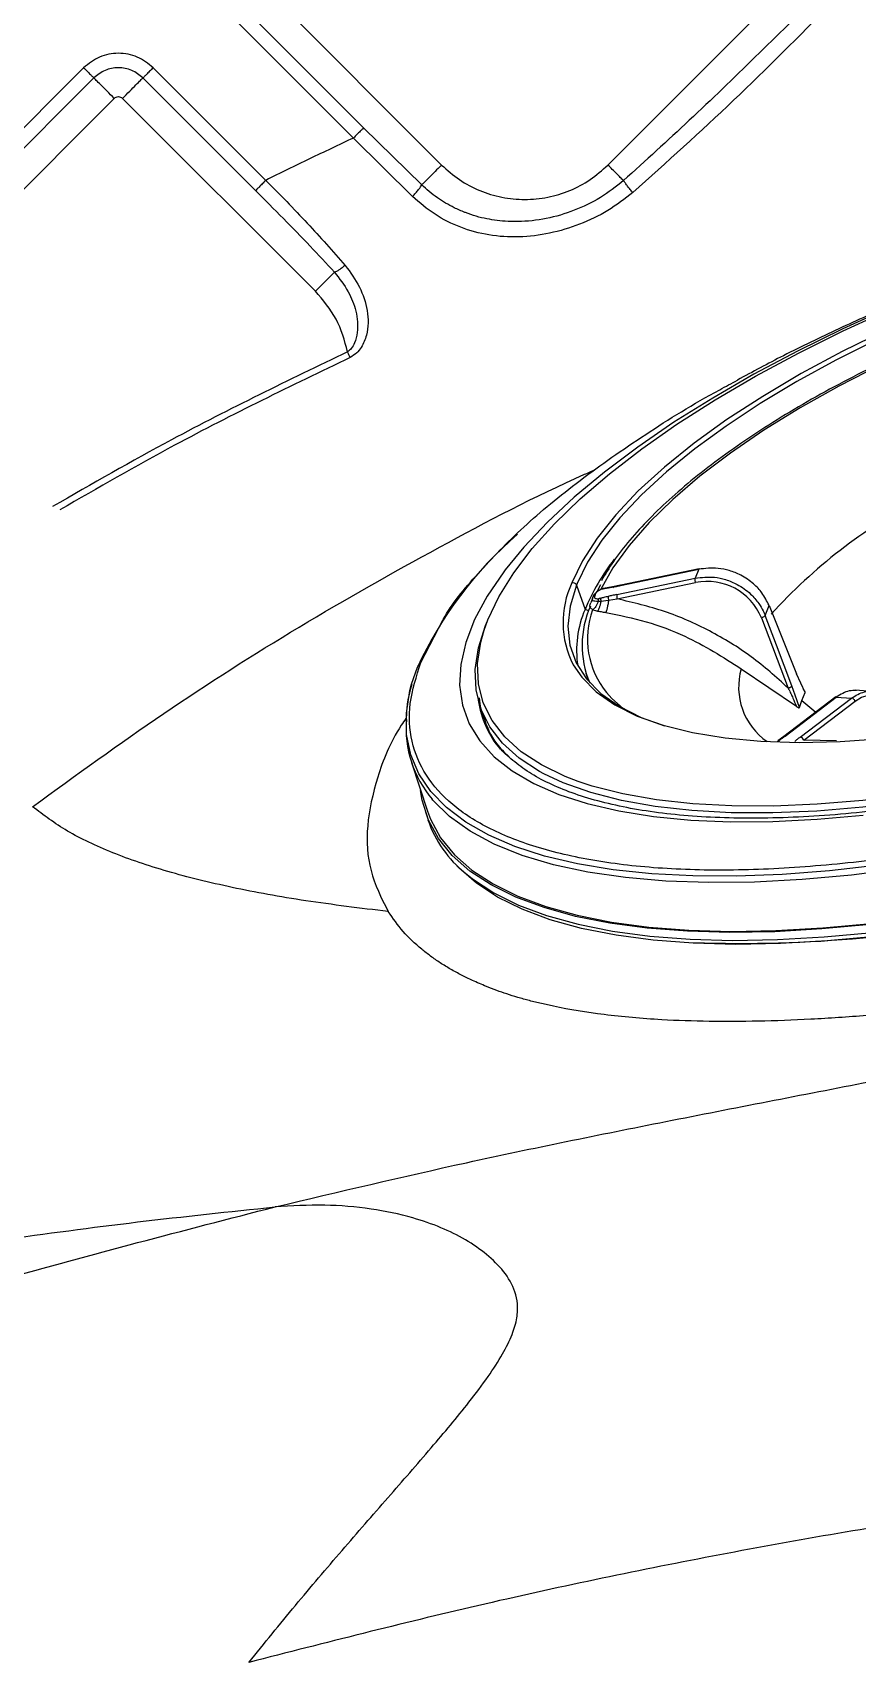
# Model space of a CAD drawing. Extents: x 400 to 501, y 484 to 634.
# Drawn here: x 443.27 to 446.09, y 538.83 to 544.39 of the extents above; entities that cross this region are included whole.
import ezdxf

# ---------------------------------------------------------------- set-up
doc = ezdxf.new("R2010")
doc.units = 0
doc.header["$MEASUREMENT"] = 0
doc.layers.add('DIM', color=3, linetype='Continuous')
doc.layers.add('GEOMETRY', color=3, linetype='Continuous', lineweight=25)

# ---------------------------------------------------------------- blocks, each defined once
blk = doc.blocks.new('2026 GRANDEE')
at = {"layer": 'GEOMETRY', "ltscale": 16}
for p, q in [((-5.755, -52.898), (-6.4138, -52.2391)), ((-5.1868, -52.898), (-4.528, -52.2391)), ((-6.4835, -52.3089), (-6.0214, -52.771)), ((-6.5184, -52.3437), (-6.0562, -52.8059)), ((-6.9779, -52.5658), (-7.6367, -53.2246)), ((-6.3559, -52.9504), (-6.7404, -52.5658)), ((-6.943, -52.6006), (-7.6019, -53.2595)), ((-6.3907, -52.9852), (-6.7753, -52.6006)), ((-7.5321, -53.3292), (-6.8733, -52.6704)), ((-6.845, -52.6704), (-6.1862, -53.3292)), ((-5.8545, -53.0058), (-6.0562, -52.8059)), ((-6.0214, -52.771), (-5.823, -52.9661)), ((-5.1562, -54.3646), (-4.8885, -54.3087)), ((-5.1441, -54.3342), (-4.8765, -54.2783)), ((-4.8753, -54.2771), (-5.143, -54.333)), ((-4.8765, -54.2783), (-4.8885, -54.3087)), ((-5.294, -54.3327), (-5.265, -54.4155)), ((-5.2385, -54.3739), (-5.2402, -54.3797)), ((-5.2359, -54.3674), (-5.2386, -54.3741)), ((-5.2221, -54.3516), (-5.2107, -54.3305)), ((-5.1967, -54.3428), (-5.2047, -54.3446)), ((-5.1714, -54.3385), (-5.1967, -54.3428)), ((-5.1433, -54.3332), (-5.1715, -54.3385)), ((-5.1549, -54.3798), (-4.8871, -54.3239)), ((-5.2524, -54.4205), (-5.265, -54.4155)), ((-5.2199, -54.3874), (-5.2107, -54.3875)), ((-5.2107, -54.3875), (-5.1845, -54.3839)), ((-5.1845, -54.3839), (-5.1549, -54.3798)), ((-4.6496, -54.4364), (-4.6362, -54.4024)), ((-4.6362, -54.4024), (-4.5424, -54.6358)), ((-5.826, -54.5966), (-5.7496, -54.4503)), ((-4.6627, -54.4442), (-4.571, -54.6841)), ((-4.611, -54.5376), (-4.6496, -54.4364)), ((-4.558, -54.6763), (-4.611, -54.5376)), ((-5.8575, -54.671), (-5.8378, -54.6128)), ((-5.2621, -54.6337), (-5.2556, -54.6535)), ((-4.7313, -54.6182), (-4.5429, -54.7465)), ((-4.5126, -54.6996), (-4.5424, -54.6358)), ((-4.5469, -54.7089), (-4.558, -54.6763)), ((-4.5327, -54.7507), (-4.5469, -54.7089)), ((-4.5243, -54.7266), (-4.5126, -54.6996)), ((-4.284, -54.6955), (-4.3423, -54.6919)), ((-5.6261, -54.7394), (-5.613, -54.7819)), ((-5.6206, -54.7574), (-5.625, -54.7181)), ((-4.408, -54.7144), (-4.5854, -54.8493)), ((-4.5817, -54.8483), (-4.4066, -54.7151)), ((-4.5327, -54.7507), (-4.5243, -54.7266)), ((-4.53, -54.8515), (-4.3548, -54.7182)), ((-4.5243, -54.7266), (-4.4766, -54.7666)), ((-4.518, -54.8621), (-4.3427, -54.7289)), ((-4.4066, -54.7151), (-4.3548, -54.7182)), ((-4.6071, -54.8663), (-4.6023, -54.863)), ((-4.5861, -54.8499), (-4.6059, -54.864)), ((-4.4055, -54.8645), (-4.518, -54.8621)), ((-5.858, -54.9384), (-5.8031, -55.1048)), ((-5.8105, -55.1073), (-5.8015, -55.1345))]:
    blk.add_line(p, q, dxfattribs=at)
at = {"layer": 'GEOMETRY', "ltscale": 16, "flags": 128}
for points in [[(-5.6098, -54.486), (-5.5972, -54.4511), (-5.5596, -54.3721), (-5.5088, -54.2908), (-5.4452, -54.2077), (-5.3692, -54.1233), (-5.2811, -54.0381), (-5.1816, -53.9528), (-5.0713, -53.8676), (-4.9509, -53.7833), (-4.821, -53.7004), (-4.6825, -53.6192), (-4.5363, -53.5404), (-4.3832, -53.4644), (-4.2242, -53.3917), (-4.0602, -53.3227), (-3.8923, -53.2579), (-3.7215, -53.1976), (-3.5488, -53.1423), (-3.3753, -53.0922), (-3.2021, -53.0477), (-3.0303, -53.009)], [(-3.0227, -53.0008), (-3.1956, -53.04), (-3.3698, -53.0849), (-3.5442, -53.1353), (-3.7179, -53.1908), (-3.8897, -53.2512), (-4.0588, -53.3161), (-4.2241, -53.3851), (-4.3847, -53.4577), (-4.5396, -53.5337), (-4.6878, -53.6125), (-4.8287, -53.6937), (-4.9612, -53.7767), (-5.0847, -53.8612), (-5.1984, -53.9466), (-5.3016, -54.0325), (-5.3938, -54.1182), (-5.4745, -54.2034), (-5.5379, -54.2807)], [(-4.2674, -53.494), (-4.4078, -53.5643), (-4.5412, -53.6373), (-4.6667, -53.7125), (-4.7833, -53.7894), (-4.8903, -53.8674), (-4.9869, -53.946), (-5.0724, -54.0246), (-5.1461, -54.1026), (-5.2075, -54.1794), (-5.2563, -54.2546), (-5.2919, -54.3276)], [(-3.1066, -53.0857), (-3.2708, -53.1229), (-3.4363, -53.1664), (-3.6018, -53.2156), (-3.7661, -53.2704), (-3.9279, -53.3302), (-4.0861, -53.3946), (-4.2393, -53.4631), (-4.3864, -53.5353), (-4.5263, -53.6104), (-4.658, -53.688), (-4.7804, -53.7675), (-4.8926, -53.8483), (-4.9937, -53.9298), (-5.0831, -54.0112), (-5.1599, -54.0921), (-5.2236, -54.1718), (-5.2738, -54.2497), (-5.31, -54.3252)], [(-4.112, -53.5134), (-4.2582, -53.5817), (-4.3981, -53.6532), (-4.5304, -53.7275), (-4.6541, -53.8038), (-4.7684, -53.8818), (-4.8723, -53.9607), (-4.9651, -54.0399), (-5.046, -54.1189), (-5.1144, -54.197), (-5.1698, -54.2736), (-5.2118, -54.3482)], [(-4.2618, -55.2892), (-4.4297, -55.308), (-4.592, -55.3204), (-4.7479, -55.3262), (-4.8965, -55.3255), (-5.037, -55.3183), (-5.1687, -55.3046), (-5.2909, -55.2845), (-5.403, -55.2581), (-5.5043, -55.2254), (-5.5942, -55.1868), (-5.6724, -55.1424), (-5.7384, -55.0924), (-5.7919, -55.0372), (-5.8325, -54.9769), (-5.86, -54.912), (-5.8744, -54.8427), (-5.8754, -54.7695), (-5.8632, -54.6927), (-5.8575, -54.671)], [(-5.5379, -54.2807), (-5.543, -54.2875), (-5.5991, -54.37), (-5.6424, -54.4504), (-5.6727, -54.5283), (-5.6897, -54.6033), (-5.6934, -54.6748), (-5.6838, -54.7425), (-5.6609, -54.8059), (-5.6249, -54.8648), (-5.5759, -54.9187), (-5.5142, -54.9673), (-5.4403, -55.0104), (-5.3545, -55.0476), (-5.2573, -55.0789), (-5.1493, -55.1039), (-5.0312, -55.1226), (-4.9036, -55.1348), (-4.7673, -55.1405), (-4.6231, -55.1397), (-4.4718, -55.1323), (-4.3143, -55.1183)], [(-5.294, -54.3327), (-5.3158, -54.4047), (-5.3234, -54.4733), (-5.3166, -54.5378), (-5.2954, -54.5978), (-5.2602, -54.6528), (-5.2111, -54.7025), (-5.1484, -54.7464), (-5.0728, -54.7842), (-4.993, -54.8131)], [(-5.4053, -54.9771), (-5.421, -54.9686), (-5.4904, -54.9234), (-5.547, -54.8726), (-5.5905, -54.8165), (-5.6207, -54.7555), (-5.6372, -54.69), (-5.6402, -54.6203), (-5.6294, -54.5468), (-5.605, -54.4702), (-5.5986, -54.4546)], [(-5.2884, -55.0028), (-5.333, -54.9857), (-5.4143, -54.9465), (-5.4832, -54.9016), (-5.5395, -54.8511), (-5.5828, -54.7953), (-5.6127, -54.7347), (-5.6292, -54.6695), (-5.6321, -54.6003), (-5.6214, -54.5273), (-5.6098, -54.486)], [(-5.305, -54.6046), (-5.276, -54.6475), (-5.2265, -54.6975), (-5.1635, -54.7417), (-5.0873, -54.7798), (-4.9986, -54.8114), (-4.898, -54.8363), (-4.7864, -54.8544), (-4.6645, -54.8655), (-4.5333, -54.8695), (-4.3937, -54.8664), (-4.2469, -54.8562), (-4.094, -54.839), (-3.9361, -54.8149), (-3.7745, -54.7841)], [(-5.1915, -54.6998), (-5.1731, -54.7202), (-5.1344, -54.7544)], [(-4.3427, -54.7289), (-4.3202, -54.7154), (-4.2964, -54.7084), (-4.2721, -54.7079), (-4.2484, -54.714), (-4.226, -54.7266), (-4.2057, -54.7451), (-4.1882, -54.7689), (-4.1743, -54.7971)], [(-3.8167, -55.0131), (-3.987, -55.0455), (-4.1538, -55.0715), (-4.3161, -55.0911), (-4.4728, -55.104), (-4.6229, -55.1103), (-4.7657, -55.1098), (-4.9002, -55.1026), (-5.0255, -55.0887), (-5.1409, -55.0682), (-5.2457, -55.0413), (-5.3393, -55.008), (-5.4053, -54.9771)], [(-3.7649, -55.4061), (-3.9437, -55.4407), (-4.1192, -55.4691), (-4.2904, -55.4912), (-4.4565, -55.5069), (-4.6166, -55.5161), (-4.7698, -55.5187), (-4.9152, -55.5147), (-5.0522, -55.5042), (-5.1799, -55.4872), (-5.2978, -55.4637), (-5.4051, -55.434), (-5.5013, -55.3982), (-5.5859, -55.3564), (-5.6584, -55.309), (-5.7185, -55.256), (-5.7658, -55.1979), (-5.8001, -55.1349), (-5.8212, -55.0674), (-5.8266, -55.0337)], [(-3.8197, -54.9907), (-3.989, -55.0229), (-4.1548, -55.0488), (-4.316, -55.0682), (-4.4718, -55.0811), (-4.6211, -55.0873), (-4.763, -55.0868), (-4.8966, -55.0797), (-5.0212, -55.0659), (-5.1359, -55.0455), (-5.2401, -55.0187), (-5.2884, -55.0028)], [(-3.8185, -55.2364), (-4.001, -55.2716), (-4.18, -55.3004), (-4.3545, -55.3226), (-4.5236, -55.338), (-4.6862, -55.3467), (-4.8416, -55.3484), (-4.9888, -55.3434), (-5.1269, -55.3314), (-5.2553, -55.3127), (-5.3732, -55.2873), (-5.48, -55.2554), (-5.575, -55.2172), (-5.6578, -55.1728), (-5.7278, -55.1225), (-5.7846, -55.0666), (-5.7869, -55.0639)], [(-5.8031, -55.1048), (-5.7927, -55.1324), (-5.7585, -55.1952), (-5.7113, -55.2531), (-5.6514, -55.3059), (-5.5791, -55.3532), (-5.4948, -55.3949), (-5.3988, -55.4306), (-5.2918, -55.4602), (-5.1743, -55.4836), (-5.047, -55.5005), (-4.9104, -55.511), (-4.7654, -55.515), (-4.6127, -55.5124), (-4.4531, -55.5032), (-4.2875, -55.4876), (-4.1168, -55.4656), (-3.9418, -55.4372), (-3.7636, -55.4027)], [(-3.7487, -55.4474), (-3.9269, -55.4818), (-4.1019, -55.5102), (-4.2726, -55.5322), (-4.4382, -55.5479), (-4.5977, -55.557), (-4.7504, -55.5596), (-4.8954, -55.5556), (-5.0319, -55.5452), (-5.1592, -55.5282), (-5.2767, -55.5048), (-5.3837, -55.4752), (-5.4796, -55.4395), (-5.564, -55.3979), (-5.6363, -55.3505), (-5.6962, -55.2978), (-5.7107, -55.282)], [(-5.6738, -55.3167), (-5.6495, -55.3361), (-5.5769, -55.3836), (-5.4923, -55.4254), (-5.3961, -55.4612), (-5.2888, -55.4909), (-5.1709, -55.5144), (-5.0432, -55.5314), (-4.9062, -55.5419), (-4.7608, -55.5459), (-4.6076, -55.5433), (-4.4476, -55.5341), (-4.2815, -55.5184), (-4.1102, -55.4963), (-3.9347, -55.4679), (-3.7559, -55.4333)], [(-5.9389, -55.4449), (-5.9381, -55.4462), (-5.9373, -55.4476)]]:
    blk.add_lwpolyline(points, dxfattribs=at)
at = {"layer": 'GEOMETRY', "ltscale": 16}
for centre, radius, start, end in [((-3.2633, -55.6714), 1.8444, 117.8332, 137.7502), ((-4.6066, -55.1845), 1.3574, 130.9151, 155.0912), ((-4.57, -54.7059), 0.7533, 142.1653, 157.3196), ((-5.0255, -54.4598), 0.3148, 154.683, 207.3809), ((-5.3059, -54.3373), 0.0127, 21.0229, 109.0062), ((-4.807, -54.5242), 0.5233, 157.9282, 158.5325), ((-5.1281, -54.3697), 0.0286, 169.6738, 200.5954), ((-5.1426, -54.3344), 0.00147, 106.445, 169.5419), ((-4.8476, -54.5197), 0.1998, 22.2062, 101.4118), ((-4.9392, -54.5557), 0.3547, 156.7088, 188.5503), ((-4.9494, -54.5383), 0.3257, 155.6697, 203.0689), ((-4.9677, -54.5168), 0.2891, 159.7703, 219.2742), ((-4.7677, -54.5788), 0.5126, 157.9885, 158.7878), ((-5.8075, -54.6225), 0.0319, 125.5701, 162.1877), ((-4.5143, -54.681), 0.226, 163.8589, 235.2634), ((-5.3037, -54.6798), 0.3295, 187.9559, 220.3288), ((-5.5013, -54.8206), 0.3752, 175.5927, 220.4368), ((-4.5823, -54.8534), 0.00521, 83.8399, 136.889), ((-4.5329, -54.8668), 0.0156, 17.4157, 79.2807), ((-5.4176, -55.0011), 0.4065, 199.1612, 230.9322), ((-4.727, -51.0942), 4.4618, 267.8593, 282.7416)]:
    blk.add_arc(centre, radius, start, end, dxfattribs=at)
for points, knots in [([(-4.4588, -52.3083), (-4.5335, -52.382), (-4.6824, -52.529), (-4.9059, -52.7449), (-5.0582, -52.8831), (-5.1335, -52.9513)], [0, 0, 0, 0, 0.337522, 0.672685, 1, 1, 1, 1]), ([(-4.4231, -52.3464), (-4.5337, -52.4578), (-4.7542, -52.6798), (-4.9859, -52.8883), (-5.1013, -52.9922)], [0, 0, 0, 0, 0.501512, 1, 1, 1, 1]), ([(-6.7404, -52.5658), (-6.7578, -52.552), (-6.7925, -52.5245), (-6.8592, -52.5126), (-6.9258, -52.5245), (-6.9605, -52.552), (-6.9779, -52.5658)], [0, 0, 0, 0, 0.2500326, 0.5000053, 0.7499624, 1, 1, 1, 1]), ([(-6.7753, -52.6006), (-6.7876, -52.5909), (-6.8121, -52.5715), (-6.8592, -52.5631), (-6.9063, -52.5715), (-6.9308, -52.5909), (-6.943, -52.6006)], [0, 0, 0, 0, 0.249989, 0.500005, 0.750011, 1, 1, 1, 1]), ([(-6.8733, -52.6704), (-6.8712, -52.6687), (-6.8671, -52.6654), (-6.8592, -52.664), (-6.8512, -52.6654), (-6.8471, -52.6687), (-6.845, -52.6704)], [0, 0, 0, 0, 0.250211, 0.500136, 0.750062, 1, 1, 1, 1]), ([(-6.0562, -52.8059), (-6.1063, -52.8295), (-6.2066, -52.8768), (-6.3061, -52.9258), (-6.3559, -52.9504)], [0, 0, 0, 0, 0.499624, 1, 1, 1, 1]), ([(-6.3559, -52.9504), (-6.308, -52.9988), (-6.2142, -53.0936), (-6.1271, -53.1924), (-6.0845, -53.2407)], [0, 0, 0, 0, 0.5104632, 1, 1, 1, 1]), ([(-5.8545, -53.0058), (-5.8507, -53.0017), (-5.843, -52.9935), (-5.8333, -52.9817), (-5.8259, -52.9718), (-5.824, -52.968), (-5.823, -52.9661)], [0, 0, 0, 0, 0.249997, 0.5, 0.750003, 1, 1, 1, 1]), ([(-5.1335, -52.9513), (-5.1592, -52.9715), (-5.211, -53.0123), (-5.3012, -53.0552), (-5.3964, -53.0835), (-5.4733, -53.092), (-5.5294, -53.0912), (-5.5648, -53.0881), (-5.601, -53.0822), (-5.6374, -53.0734), (-5.6622, -53.0651), (-5.6873, -53.0553), (-5.7103, -53.0452), (-5.7416, -53.0283), (-5.7703, -53.0097), (-5.7977, -52.9892), (-5.8147, -52.9736), (-5.823, -52.9661)], [0, 0, 0, 0, 0.129262, 0.260888, 0.392406, 0.521398, 0.565792, 0.615247, 0.662509, 0.711634, 0.764284, 0.766748, 0.819024, 0.864131, 0.908296, 0.955279, 1, 1, 1, 1]), ([(-5.1013, -52.9922), (-5.1044, -52.9886), (-5.1106, -52.9816), (-5.1196, -52.9705), (-5.1277, -52.9599), (-5.1315, -52.9542), (-5.1335, -52.9513)], [0, 0, 0, 0, 0.249999, 0.5, 0.750001, 1, 1, 1, 1]), ([(-6.1212, -53.2642), (-6.1487, -53.2344), (-6.2055, -53.1725), (-6.2963, -53.0801), (-6.3589, -53.0171), (-6.3907, -52.9852)], [0, 0, 0, 0, 0.31484, 0.652349, 1, 1, 1, 1]), ([(-5.1013, -52.9922), (-5.1293, -53.0136), (-5.1855, -53.0568), (-5.2827, -53.1026), (-5.3851, -53.1336), (-5.49, -53.1466), (-5.5931, -53.1403), (-5.6903, -53.1138), (-5.7796, -53.0699), (-5.8296, -53.0272), (-5.8545, -53.0058)], [0, 0, 0, 0, 0.127769, 0.256866, 0.385921, 0.51359, 0.638674, 0.760775, 0.880731, 1, 1, 1, 1]), ([(-2.9699, -52.9845), (-2.9849, -52.9875), (-3.0681, -53.0038), (-3.2192, -53.0404), (-3.4218, -53.0942), (-3.6219, -53.1547), (-3.8196, -53.221), (-4.015, -53.2934), (-4.2084, -53.3719), (-4.3997, -53.457), (-4.5793, -53.5434), (-4.6924, -53.6043), (-4.7445, -53.6324)], [0, 0, 0, 0, 0.024401, 0.135569, 0.245389, 0.354391, 0.463089, 0.571962, 0.681385, 0.791898, 0.90409, 1, 1, 1, 1]), ([(-6.0845, -53.2407), (-6.0881, -53.2436), (-6.0952, -53.2493), (-6.1055, -53.2564), (-6.1147, -53.2618), (-6.119, -53.2634), (-6.1212, -53.2642)], [0, 0, 0, 0, 0.2499987, 0.4999997, 0.7500009, 1, 1, 1, 1]), ([(-6.0845, -53.2407), (-6.0669, -53.2648), (-6.0323, -53.3122), (-6.0049, -53.3946), (-6.0047, -53.4671), (-6.0245, -53.5153), (-6.0445, -53.5413), (-6.0594, -53.5504), (-6.067, -53.555)], [0, 0, 0, 0, 0.248037, 0.489049, 0.730797, 0.858681, 0.927163, 1, 1, 1, 1]), ([(-6.1212, -53.2642), (-6.1044, -53.2857), (-6.0727, -53.3262), (-6.045, -53.3969), (-6.0388, -53.4581), (-6.0494, -53.501), (-6.0615, -53.524), (-6.0716, -53.5323), (-6.076, -53.5359)], [0, 0, 0, 0, 0.268008, 0.505613, 0.749155, 0.873614, 0.944737, 1, 1, 1, 1]), ([(-6.076, -53.5359), (-6.2781, -53.6332), (-6.6202, -53.798), (-6.9493, -53.9872), (-7.0841, -54.0647)], [0, 0, 0, 0, 0.590481, 1, 1, 1, 1]), ([(-6.067, -53.5551), (-6.0685, -53.552), (-6.0714, -53.5458), (-6.0745, -53.5392), (-6.076, -53.5359)], [0, 0, 0, 0, 0.5, 1, 1, 1, 1]), ([(-4.1171, -53.5107), (-4.1398, -53.5207), (-4.2087, -53.5511), (-4.3187, -53.6051), (-4.4461, -53.6721), (-4.5667, -53.7414), (-4.68, -53.8125), (-4.7853, -53.885), (-4.8819, -53.9583), (-4.9692, -54.0321), (-5.0467, -54.106), (-5.1135, -54.1794), (-5.1689, -54.2502), (-5.1961, -54.2957), (-5.2091, -54.3175)], [0, 0, 0, 0, 0.043113, 0.130533, 0.217973, 0.305439, 0.392938, 0.480481, 0.568076, 0.655738, 0.743478, 0.83131, 0.919238, 1, 1, 1, 1]), ([(-6.067, -53.5551), (-6.2687, -53.6522), (-6.6054, -53.8145), (-6.9293, -54.0008), (-7.0591, -54.0755)], [0, 0, 0, 0, 0.599086, 1, 1, 1, 1]), ([(-5.7496, -54.4503), (-5.7492, -54.4495), (-5.723, -54.3991), (-5.6337, -54.2929), (-5.4807, -54.1347), (-5.2876, -53.9747), (-5.0614, -53.8176), (-4.8778, -53.7027), (-4.7644, -53.6439), (-4.744, -53.6333)], [0, 0, 0, 0, 0.003126, 0.194122, 0.385118, 0.576114, 0.76711, 0.958106, 1, 1, 1, 1]), ([(-7.1524, -55.0892), (-7.0041, -54.9817), (-6.7084, -54.7673), (-6.2441, -54.4718), (-5.7637, -54.2006), (-5.4236, -54.0228), (-5.2407, -53.9427), (-5.2276, -53.937)], [0, 0, 0, 0, 0.246142, 0.491056, 0.735931, 0.980987, 1, 1, 1, 1]), ([(-4.8885, -54.3087), (-4.8667, -54.3062), (-4.8321, -54.3022), (-4.7832, -54.3131), (-4.7403, -54.3307), (-4.701, -54.3589), (-4.6729, -54.3915), (-4.6576, -54.4171), (-4.6518, -54.4312), (-4.6496, -54.4364)], [0, 0, 0, 0, 0.225426, 0.356567, 0.499702, 0.690184, 0.837161, 0.94047, 1, 1, 1, 1]), ([(-4.6362, -54.4024), (-4.6435, -54.3876), (-4.6568, -54.3607), (-4.6905, -54.3253), (-4.7288, -54.299), (-4.7709, -54.2823), (-4.8199, -54.2718), (-4.8546, -54.2758), (-4.8765, -54.2783)], [0, 0, 0, 0, 0.176664, 0.320153, 0.500148, 0.642587, 0.773522, 1, 1, 1, 1]), ([(-5.2318, -54.3694), (-5.2328, -54.3698), (-5.235, -54.3704), (-5.2375, -54.3724), (-5.2394, -54.3751), (-5.2398, -54.3771), (-5.2399, -54.3781)], [0, 0, 0, 0, 0.244431, 0.5, 0.75557, 1, 1, 1, 1]), ([(-5.2292, -54.3628), (-5.2302, -54.3631), (-5.2324, -54.3638), (-5.2349, -54.3658), (-5.2368, -54.3684), (-5.2371, -54.3705), (-5.2373, -54.3715)], [0, 0, 0, 0, 0.244427, 0.5, 0.755573, 1, 1, 1, 1]), ([(-5.2133, -54.3494), (-5.2146, -54.3498), (-5.2203, -54.3515), (-5.2279, -54.3579), (-5.2319, -54.3628), (-5.2338, -54.3651)], [0, 0, 0, 0, 0.13305, 0.588444, 1, 1, 1, 1]), ([(-5.2318, -54.3694), (-5.2322, -54.3713), (-5.2331, -54.3748), (-5.23, -54.3781), (-5.2246, -54.3793), (-5.2202, -54.379), (-5.2182, -54.3789)], [0, 0, 0, 0, 0.333507, 0.622395, 0.821331, 1, 1, 1, 1]), ([(-5.2292, -54.3628), (-5.2297, -54.3641), (-5.2306, -54.3663), (-5.2314, -54.3685), (-5.2318, -54.3694)], [0, 0, 0, 0, 0.5599998, 1, 1, 1, 1]), ([(-5.205, -54.3455), (-5.2069, -54.3461), (-5.2109, -54.3474), (-5.2167, -54.3502), (-5.2223, -54.3538), (-5.2269, -54.3583), (-5.2284, -54.3613), (-5.2292, -54.3628)], [0, 0, 0, 0, 0.14944, 0.31246, 0.494168, 0.732247, 1, 1, 1, 1]), ([(-5.1862, -54.3714), (-5.1909, -54.3726), (-5.1994, -54.3747), (-5.2079, -54.3767), (-5.2116, -54.3776)], [0, 0, 0, 0, 0.559999, 1, 1, 1, 1]), ([(-5.205, -54.3455), (-5.2037, -54.3452), (-5.2015, -54.3446), (-5.1993, -54.3442), (-5.1984, -54.344)], [0, 0, 0, 0, 0.559778, 1, 1, 1, 1]), ([(-5.205, -54.3455), (-5.2049, -54.3452), (-5.2049, -54.3446), (-5.2046, -54.3445), (-5.2041, -54.3449), (-5.2037, -54.3457), (-5.2035, -54.3461)], [0, 0, 0, 0, 0.246536, 0.5, 0.753464, 1, 1, 1, 1]), ([(-5.1984, -54.344), (-5.1937, -54.3432), (-5.1854, -54.3417), (-5.1771, -54.3403), (-5.1735, -54.3397)], [0, 0, 0, 0, 0.559999, 1, 1, 1, 1]), ([(-5.1862, -54.3714), (-5.1863, -54.372), (-5.1864, -54.3733), (-5.1861, -54.3764), (-5.1855, -54.3801), (-5.1848, -54.3827), (-5.1845, -54.3839)], [0, 0, 0, 0, 0.2430984, 0.4999999, 0.7569015, 1, 1, 1, 1]), ([(-5.1562, -54.3646), (-5.1618, -54.3658), (-5.1717, -54.3679), (-5.1818, -54.3703), (-5.1862, -54.3714)], [0, 0, 0, 0, 0.559967, 1, 1, 1, 1]), ([(-5.1735, -54.3397), (-5.1681, -54.3388), (-5.1583, -54.3371), (-5.1484, -54.3351), (-5.1441, -54.3342)], [0, 0, 0, 0, 0.559967, 1, 1, 1, 1]), ([(-5.1735, -54.3397), (-5.1731, -54.3393), (-5.1724, -54.3383), (-5.1709, -54.3385), (-5.1694, -54.3398), (-5.1684, -54.3416), (-5.168, -54.3424)], [0, 0, 0, 0, 0.243098, 0.5, 0.756902, 1, 1, 1, 1]), ([(-5.2389, -54.4169), (-5.242, -54.4144), (-5.2486, -54.409), (-5.2485, -54.4046), (-5.2484, -54.4023)], [0, 0, 0, 0, 0.450973, 1, 1, 1, 1]), ([(-5.2484, -54.4023), (-5.2481, -54.401), (-5.2475, -54.3984), (-5.2463, -54.395), (-5.2456, -54.3933)], [0, 0, 0, 0, 0.485711, 1, 1, 1, 1]), ([(-5.2399, -54.3781), (-5.2405, -54.3812), (-5.2414, -54.3866), (-5.2443, -54.3913), (-5.2456, -54.3933)], [0, 0, 0, 0, 0.559179, 1, 1, 1, 1]), ([(-5.2403, -54.3805), (-5.2403, -54.3806), (-5.2415, -54.3829), (-5.2422, -54.3848), (-5.243, -54.3867)], [0, 0, 0, 0, 0.042138, 1, 1, 1, 1]), ([(-5.2397, -54.3805), (-5.2403, -54.3818), (-5.2415, -54.3848), (-5.2415, -54.385), (-5.2414, -54.3852)], [0, 0, 0, 0, 0.453722, 1, 1, 1, 1]), ([(-5.2399, -54.3781), (-5.2404, -54.3797), (-5.2414, -54.383), (-5.2388, -54.3856), (-5.2319, -54.3865), (-5.224, -54.3871), (-5.2199, -54.3874)], [0, 0, 0, 0, 0.229208, 0.473255, 0.730955, 1, 1, 1, 1]), ([(-5.2199, -54.3874), (-5.2211, -54.3907), (-5.2234, -54.3972), (-5.2282, -54.4058), (-5.2335, -54.4127), (-5.2372, -54.4155), (-5.2389, -54.4169)], [0, 0, 0, 0, 0.249587, 0.505304, 0.75823, 1, 1, 1, 1]), ([(-5.2389, -54.4169), (-5.2359, -54.4178), (-5.2305, -54.4194), (-5.2245, -54.4206), (-5.2219, -54.4211)], [0, 0, 0, 0, 0.5604014, 1, 1, 1, 1]), ([(-5.2107, -54.3875), (-5.2115, -54.3911), (-5.2129, -54.3983), (-5.2158, -54.4081), (-5.2189, -54.4161), (-5.2209, -54.4195), (-5.2219, -54.4211)], [0, 0, 0, 0, 0.2502, 0.506834, 0.75985, 1, 1, 1, 1]), ([(-5.2219, -54.4211), (-5.2167, -54.4221), (-5.2075, -54.4238), (-5.1981, -54.4253), (-5.194, -54.426)], [0, 0, 0, 0, 0.56059, 1, 1, 1, 1]), ([(-5.2182, -54.3789), (-5.2185, -54.3794), (-5.2191, -54.3805), (-5.2198, -54.3833), (-5.2199, -54.3859), (-5.2199, -54.3874)], [0, 0, 0, 0, 0.27723, 0.562127, 1, 1, 1, 1]), ([(-5.2116, -54.3776), (-5.2129, -54.3779), (-5.2151, -54.3784), (-5.2172, -54.3787), (-5.2182, -54.3789)], [0, 0, 0, 0, 0.559773, 1, 1, 1, 1]), ([(-5.2116, -54.3776), (-5.2117, -54.3781), (-5.2118, -54.3792), (-5.2117, -54.3816), (-5.2114, -54.3844), (-5.211, -54.3865), (-5.2107, -54.3875)], [0, 0, 0, 0, 0.245331, 0.5, 0.754669, 1, 1, 1, 1]), ([(-5.1845, -54.3839), (-5.1851, -54.3882), (-5.1865, -54.397), (-5.189, -54.4095), (-5.1917, -54.4199), (-5.1932, -54.424), (-5.194, -54.426)], [0, 0, 0, 0, 0.252962, 0.513343, 0.766497, 1, 1, 1, 1]), ([(-5.194, -54.426), (-5.1479, -54.4354), (-5.0558, -54.4543), (-4.8966, -54.5133), (-4.794, -54.5784), (-4.7313, -54.6182)], [0, 0, 0, 0, 0.280145, 0.560297, 1, 1, 1, 1]), ([(-4.5711, -54.6841), (-4.6121, -54.6471), (-4.6943, -54.5731), (-4.8381, -54.4861), (-4.992, -54.4179), (-5.1006, -54.3925), (-5.1549, -54.3798)], [0, 0, 0, 0, 0.249992, 0.500001, 0.750009, 1, 1, 1, 1]), ([(-5.8567, -54.6717), (-5.8625, -54.6919), (-5.8729, -54.7282), (-5.8747, -54.7631), (-5.8755, -54.7785)], [0, 0, 0, 0, 0.556107, 1, 1, 1, 1]), ([(-4.5711, -54.6841), (-4.571, -54.6842), (-4.571, -54.6842), (-4.571, -54.6843), (-4.5709, -54.6845), (-4.5707, -54.6848), (-4.5705, -54.6853), (-4.57, -54.6862), (-4.5692, -54.6878), (-4.5678, -54.6907), (-4.5653, -54.696), (-4.5609, -54.7054), (-4.5531, -54.7225), (-4.5469, -54.7371), (-4.5429, -54.7465)], [0, 0, 0, 0, 0.001692, 0.003022, 0.005396, 0.009637, 0.01721, 0.030734, 0.054891, 0.098047, 0.175163, 0.313006, 0.559477, 1, 1, 1, 1]), ([(-4.5126, -54.6996), (-4.5125, -54.6993), (-4.5123, -54.6987), (-4.5126, -54.6975), (-4.5132, -54.6962), (-4.5145, -54.6942), (-4.5168, -54.6916), (-4.5189, -54.6896), (-4.52, -54.6886)], [0, 0, 0, 0, 0.114353, 0.228246, 0.335249, 0.452853, 0.701263, 1, 1, 1, 1]), ([(-4.3374, -54.6925), (-4.3458, -54.6924), (-4.3694, -54.6924), (-4.392, -54.7062), (-4.4066, -54.7151)], [0, 0, 0, 0, 0.353056, 1, 1, 1, 1]), ([(-4.3548, -54.7182), (-4.3402, -54.7096), (-4.3172, -54.6959), (-4.2826, -54.6943), (-4.2511, -54.7016), (-4.2208, -54.7212), (-4.1975, -54.7488), (-4.1839, -54.7721), (-4.1781, -54.7858), (-4.176, -54.7908)], [0, 0, 0, 0, 0.225427, 0.356568, 0.499702, 0.690185, 0.837163, 0.940472, 1, 1, 1, 1]), ([(-4.5429, -54.7465), (-4.5416, -54.7475), (-4.5392, -54.7492), (-4.5364, -54.7508), (-4.5347, -54.7514), (-4.5337, -54.7515), (-4.533, -54.7513), (-4.5328, -54.7509), (-4.5327, -54.7507)], [0, 0, 0, 0, 0.320348, 0.580952, 0.695439, 0.798837, 0.897836, 1, 1, 1, 1]), ([(-5.877, -54.7884), (-5.8823, -54.7961), (-5.9301, -54.8651), (-5.9781, -54.9895), (-6.0154, -55.1565), (-6.0055, -55.3109), (-5.9611, -55.4002), (-5.9389, -55.4449)], [0, 0, 0, 0, 0.030421, 0.273237, 0.515604, 0.757621, 1, 1, 1, 1]), ([(-5.6123, -54.7816), (-5.6006, -54.814), (-5.5828, -54.8636), (-5.5402, -54.9039), (-5.5254, -54.9179)], [0, 0, 0, 0, 0.65177, 1, 1, 1, 1]), ([(-4.6023, -54.863), (-4.5983, -54.8603), (-4.5912, -54.8554), (-4.5846, -54.8504), (-4.5817, -54.8483)], [0, 0, 0, 0, 0.559967, 1, 1, 1, 1]), ([(-4.53, -54.8515), (-4.5336, -54.8543), (-4.54, -54.8592), (-4.5458, -54.8642), (-4.5483, -54.8663)], [0, 0, 0, 0, 0.5599672, 1, 1, 1, 1]), ([(-3.8091, -55.0275), (-3.8372, -55.0332), (-3.9187, -55.0498), (-4.0517, -55.0733), (-4.2063, -55.0958), (-4.3566, -55.1126), (-4.5018, -55.1238), (-4.641, -55.1291), (-4.7736, -55.1287), (-4.8986, -55.1225), (-5.0156, -55.1107), (-5.1237, -55.0934), (-5.2224, -55.0706), (-5.3112, -55.0428), (-5.3895, -55.0102), (-5.4574, -54.9731), (-5.5131, -54.9316), (-5.5472, -54.901), (-5.5595, -54.8834), (-5.5605, -54.882)], [0, 0, 0, 0, 0.03386, 0.098228, 0.162581, 0.226901, 0.291181, 0.35541, 0.419579, 0.483674, 0.547684, 0.611595, 0.6754, 0.739103, 0.802737, 0.866368, 0.93013, 0.994307, 1, 1, 1, 1]), ([(-5.9373, -55.4475), (-6.0331, -55.4358), (-6.2247, -55.4122), (-6.475, -55.3664), (-6.6962, -55.3121), (-6.8837, -55.2479), (-7.0402, -55.1746), (-7.1149, -55.1177), (-7.1524, -55.0892)], [0, 0, 0, 0, 0.166196, 0.332506, 0.498899, 0.665442, 0.83241, 1, 1, 1, 1]), ([(-3.0258, -55.5815), (-3.0919, -55.5989), (-3.2276, -55.6346), (-3.4362, -55.681), (-3.6536, -55.722), (-3.8734, -55.7564), (-4.0919, -55.7837), (-4.2987, -55.8032), (-4.4934, -55.8161), (-4.673, -55.8227), (-4.8434, -55.8234), (-5.0211, -55.8174), (-5.2005, -55.8015), (-5.3326, -55.78), (-5.4142, -55.7618), (-5.4552, -55.7516), (-5.4948, -55.7406), (-5.532, -55.7291), (-5.5677, -55.7167), (-5.6067, -55.7013), (-5.6473, -55.6841), (-5.6877, -55.6642), (-5.7245, -55.6443), (-5.7598, -55.6228), (-5.7928, -55.6), (-5.8373, -55.5653), (-5.8895, -55.5162), (-5.9213, -55.4705), (-5.9373, -55.4475)], [0, 0, 0, 0, 0.049521, 0.101681, 0.156092, 0.213115, 0.26922, 0.326348, 0.379337, 0.431417, 0.482461, 0.534713, 0.6028, 0.668844, 0.685809, 0.703111, 0.720677, 0.737536, 0.753429, 0.770866, 0.795169, 0.81507, 0.836322, 0.857514, 0.878714, 0.89981, 0.949612, 1, 1, 1, 1]), ([(-6.3238, -56.4559), (-6.106, -56.4044), (-5.6626, -56.2995), (-4.9843, -56.1624), (-4.2926, -56.0285), (-3.6014, -55.8935), (-2.925, -55.7522), (-2.4785, -55.6668), (-2.2592, -55.6248)], [0, 0, 0, 0, 0.161699, 0.329191, 0.499962, 0.670728, 0.838258, 1, 1, 1, 1]), ([(-15.1477, -60.3411), (-14.8061, -60.1298), (-14.1223, -59.7068), (-13.0709, -59.113), (-11.9988, -58.5537), (-10.9773, -58.0704), (-10.0121, -57.6563), (-9.108, -57.3045), (-8.1914, -56.9856), (-7.264, -56.698), (-6.6372, -56.5366), (-6.3238, -56.4559)], [0, 0, 0, 0, 0.1244336, 0.2491083, 0.3739791, 0.499008, 0.5991226, 0.6992963, 0.7995112, 0.8997503, 1, 1, 1, 1]), ([(-10.3346, -57.0278), (-10.2041, -57.0091), (-9.9432, -56.9716), (-9.5217, -56.91), (-9.0723, -56.8429), (-8.6197, -56.7738), (-8.167, -56.7034), (-7.7246, -56.6352), (-7.2648, -56.5684), (-6.7917, -56.5049), (-6.48, -56.4723), (-6.3238, -56.4559)], [0, 0, 0, 0, 0.125121, 0.249991, 0.374726, 0.49943, 0.599224, 0.699082, 0.799045, 0.899308, 1, 1, 1, 1]), ([(-6.4134, -58.0114), (-6.3607, -57.9463), (-6.2561, -57.817), (-6.0964, -57.6301), (-5.9404, -57.4513), (-5.7939, -57.2836), (-5.6787, -57.1465), (-5.5977, -57.0395), (-5.5473, -56.9623), (-5.5135, -56.895), (-5.4963, -56.8372), (-5.4938, -56.7879), (-5.5056, -56.7324), (-5.5414, -56.6738), (-5.6013, -56.6158), (-5.6738, -56.5659), (-5.7586, -56.5243), (-5.8666, -56.4872), (-6, -56.4598), (-6.1594, -56.446), (-6.2675, -56.4525), (-6.3238, -56.4559)], [0, 0, 0, 0, 0.085299, 0.169272, 0.251104, 0.329167, 0.400536, 0.439863, 0.473938, 0.502521, 0.52642, 0.54713, 0.5662, 0.603293, 0.641988, 0.683343, 0.727709, 0.775294, 0.84394, 0.918737, 1, 1, 1, 1]), ([(-1.6605, -57.2796), (-1.9191, -57.2929), (-2.4421, -57.3199), (-3.2297, -57.398), (-4.0283, -57.5051), (-4.8307, -57.6442), (-5.6287, -57.8107), (-6.1536, -57.945), (-6.4134, -58.0114)], [0, 0, 0, 0, 0.161149, 0.326087, 0.492599, 0.66271, 0.83305, 1, 1, 1, 1])]:
    blk.add_open_spline(points, degree=3, knots=knots, dxfattribs=at)
for points in [[(-6.9779, -52.5658), (-6.9737, -52.5699), (-6.9655, -52.5782), (-6.9546, -52.589), (-6.9463, -52.5973), (-6.9441, -52.5995), (-6.943, -52.6006)], [(-6.7404, -52.5658), (-6.7446, -52.5699), (-6.7529, -52.5782), (-6.7637, -52.589), (-6.772, -52.5973), (-6.7742, -52.5995), (-6.7753, -52.6006)], [(-6.8733, -52.6704), (-6.8816, -52.6621), (-6.8981, -52.6455), (-6.9198, -52.6239), (-6.9364, -52.6073), (-6.9408, -52.6029), (-6.943, -52.6006)], [(-6.845, -52.6704), (-6.8367, -52.6621), (-6.8202, -52.6455), (-6.7985, -52.6239), (-6.7819, -52.6073), (-6.7775, -52.6029), (-6.7753, -52.6006)], [(-6.0214, -52.771), (-6.0225, -52.7721), (-6.0247, -52.7743), (-6.033, -52.7826), (-6.0438, -52.7934), (-6.0521, -52.8017), (-6.0562, -52.8059)], [(-5.755, -52.898), (-5.7626, -52.9056), (-5.7779, -52.9209), (-5.7983, -52.9414), (-5.8148, -52.9578), (-5.8203, -52.9633), (-5.823, -52.9661)], [(-5.755, -52.898), (-5.7353, -52.9155), (-5.696, -52.9506), (-5.6255, -52.9873), (-5.5498, -53.0105), (-5.4709, -53.0182), (-5.392, -53.0105), (-5.3163, -52.9873), (-5.2458, -52.9506), (-5.2065, -52.9155), (-5.1868, -52.898)], [(-5.1335, -52.9513), (-5.137, -52.9478), (-5.1441, -52.9407), (-5.1573, -52.9275), (-5.1717, -52.9131), (-5.1818, -52.903), (-5.1868, -52.898)], [(-6.3559, -52.9504), (-6.36, -52.9545), (-6.3683, -52.9628), (-6.3791, -52.9736), (-6.3874, -52.9819), (-6.3896, -52.9841), (-6.3907, -52.9852)], [(-6.1862, -53.3292), (-6.1793, -53.3223), (-6.1656, -53.3086), (-6.1468, -53.2898), (-6.1309, -53.274), (-6.1245, -53.2675), (-6.1212, -53.2642)], [(-6.076, -53.5359), (-6.0867, -53.4973), (-6.108, -53.4202), (-6.1601, -53.3595), (-6.1862, -53.3292)], [(-4.8872, -54.3239), (-4.8876, -54.3224), (-4.8884, -54.3196), (-4.889, -54.3151), (-4.8891, -54.3111), (-4.8887, -54.3095), (-4.8885, -54.3087)], [(-4.6496, -54.4364), (-4.65, -54.4371), (-4.6508, -54.4384), (-4.6541, -54.4407), (-4.6582, -54.4428), (-4.6612, -54.4437), (-4.6627, -54.4442)], [(-3.8251, -55.1946), (-3.9307, -55.215), (-4.1418, -55.2557), (-4.4437, -55.2917), (-4.728, -55.3086), (-4.9894, -55.3041), (-5.2234, -55.279), (-5.426, -55.2334), (-5.5938, -55.1683), (-5.7238, -55.0846), (-5.8141, -54.984), (-5.8622, -54.8678), (-5.8709, -54.739), (-5.841, -54.6441), (-5.826, -54.5966)], [(-4.571, -54.6841), (-4.5703, -54.6839), (-4.5688, -54.6835), (-4.5666, -54.6827), (-4.5645, -54.6817), (-4.5625, -54.6806), (-4.5608, -54.6795), (-4.5595, -54.6784), (-4.5585, -54.6773), (-4.5581, -54.6767), (-4.558, -54.6763)], [(-4.3428, -54.7289), (-4.3434, -54.7275), (-4.3446, -54.7248), (-4.3477, -54.7214), (-4.3513, -54.7189), (-4.3536, -54.7184), (-4.3548, -54.7182)]]:
    blk.add_open_spline(points, degree=3, dxfattribs=at)

msp = doc.modelspace()

# ---------------------------------------------------------------- block references
at = {"layer": 'DIM'}
msp.add_blockref('2026 GRANDEE', (450.4248, 596.8403), dxfattribs=at)

doc.saveas('drawing.dxf')
